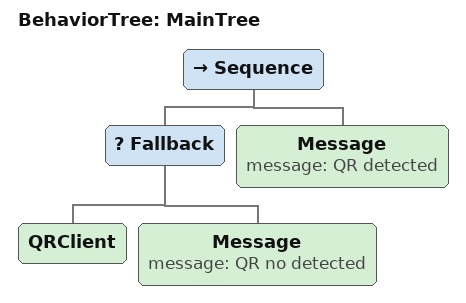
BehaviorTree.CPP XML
<root BTCPP_format="4">

    <BehaviorTree ID="MainTree">
        <Sequence>
            <Fallback>
                <QRClient />
                <Message message="QR no detected" />
            </Fallback>
            <Message message="QR detected" />
        </Sequence>
    </BehaviorTree>
</root>
